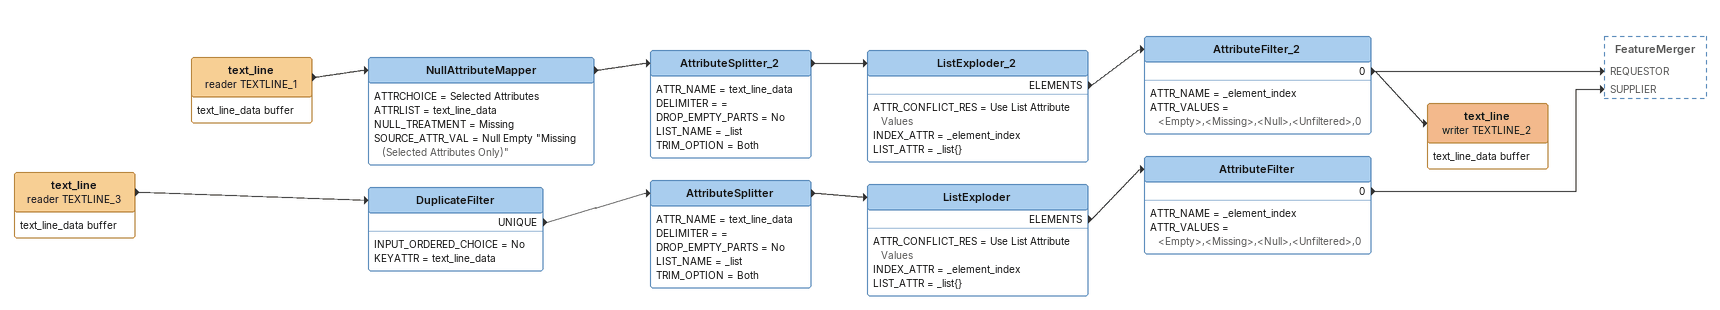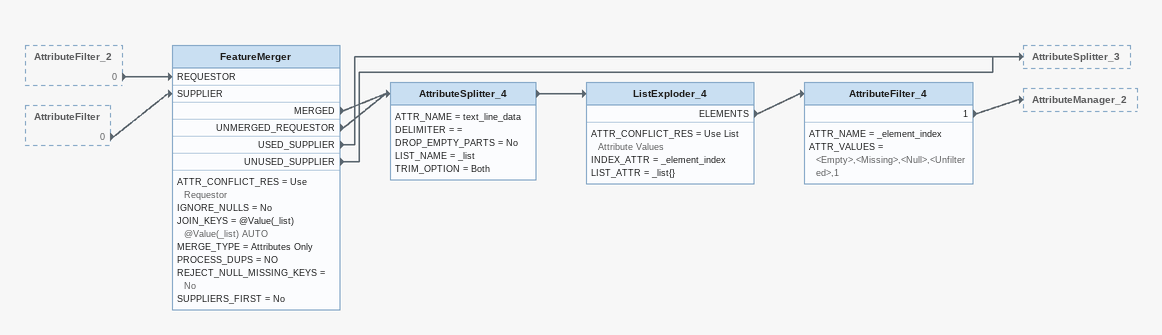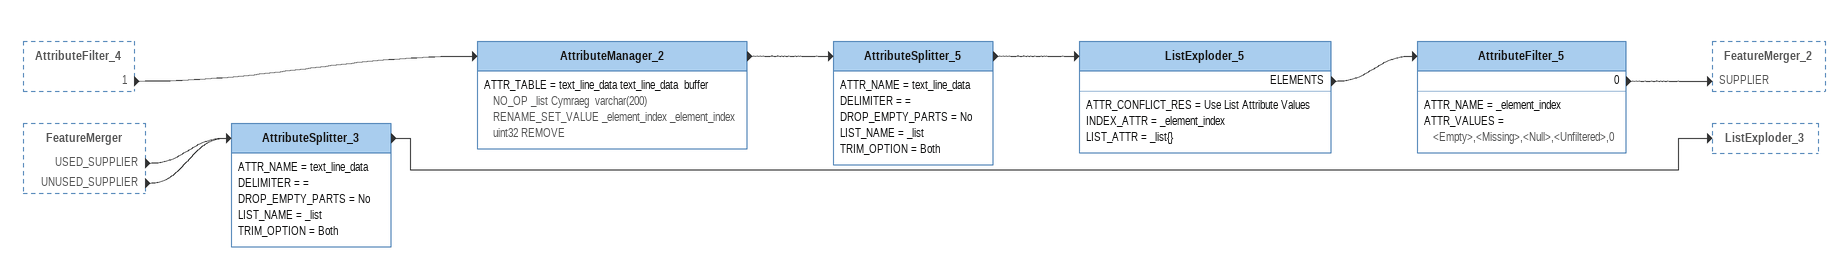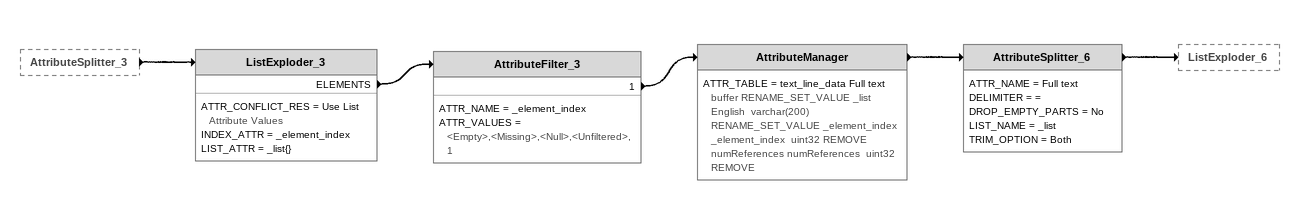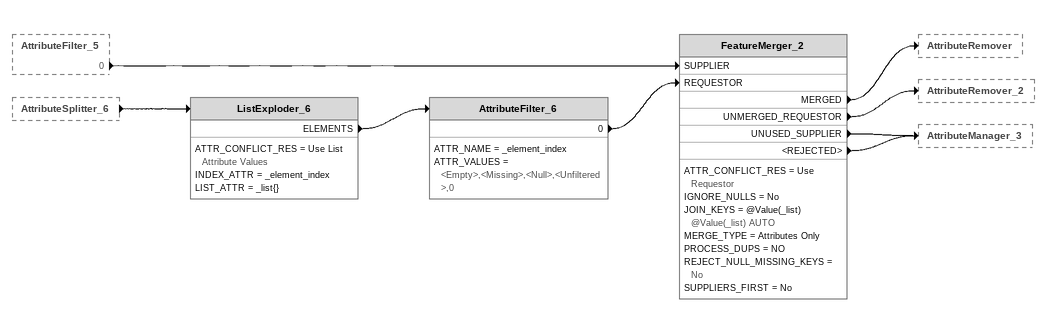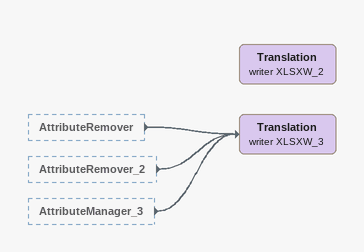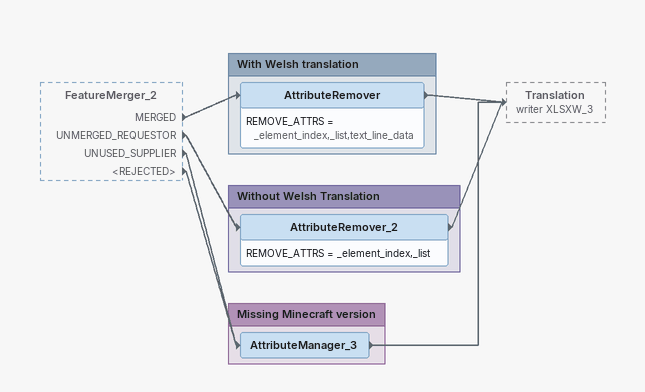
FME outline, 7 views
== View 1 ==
text_line (reader TEXTLINE_3)
    attributes: text_line_data buffer
    -> DuplicateFilter
DuplicateFilter
    INPUT_ORDERED_CHOICE = No
    KEYATTR = text_line_data
    UNIQUE -> AttributeSplitter
AttributeSplitter
    ATTR_NAME = text_line_data
    DELIMITER = =
    DROP_EMPTY_PARTS = No
    LIST_NAME = _list
    TRIM_OPTION = Both
    -> ListExploder
ListExploder
    ATTR_CONFLICT_RES = Use List Attribute Values
    INDEX_ATTR = _element_index
    LIST_ATTR = _list{}
    ELEMENTS -> AttributeFilter
AttributeFilter
    ATTR_NAME = _element_index
    ATTR_VALUES = <Empty>,<Missing>,<Null>,<Unfiltered>,0
    0 -> FeatureMerger [SUPPLIER]
text_line (reader TEXTLINE_1)
    attributes: text_line_data buffer
    -> NullAttributeMapper
NullAttributeMapper
    ATTRCHOICE = Selected Attributes
    ATTRLIST = text_line_data
    NULL_TREATMENT = Missing
    SOURCE_ATTR_VAL = Null Empty "Missing (Selected Attributes Only)"
    -> AttributeSplitter_2
AttributeSplitter_2
    ATTR_NAME = text_line_data
    DELIMITER = =
    DROP_EMPTY_PARTS = No
    LIST_NAME = _list
    TRIM_OPTION = Both
    -> ListExploder_2
ListExploder_2
    ATTR_CONFLICT_RES = Use List Attribute Values
    INDEX_ATTR = _element_index
    LIST_ATTR = _list{}
    ELEMENTS -> AttributeFilter_2
AttributeFilter_2
    ATTR_NAME = _element_index
    ATTR_VALUES = <Empty>,<Missing>,<Null>,<Unfiltered>,0
    0 -> FeatureMerger [REQUESTOR]
    0 -> text_line (writer TEXTLINE_2)
text_line (writer TEXTLINE_2)
    attributes: text_line_data buffer

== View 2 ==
AttributeFilter_2 [outside]
    0 -> FeatureMerger [REQUESTOR]
AttributeFilter [outside]
    0 -> FeatureMerger [SUPPLIER]
FeatureMerger
    ATTR_CONFLICT_RES = Use Requestor
    IGNORE_NULLS = No
    JOIN_KEYS = @Value(_list) @Value(_list) AUTO
    MERGE_TYPE = Attributes Only
    PROCESS_DUPS = NO
    REJECT_NULL_MISSING_KEYS = No
    SUPPLIERS_FIRST = No
    MERGED -> AttributeSplitter_4
    UNMERGED_REQUESTOR -> AttributeSplitter_4
    USED_SUPPLIER -> AttributeSplitter_3
    UNUSED_SUPPLIER -> AttributeSplitter_3
AttributeSplitter_4
    ATTR_NAME = text_line_data
    DELIMITER = =
    DROP_EMPTY_PARTS = No
    LIST_NAME = _list
    TRIM_OPTION = Both
    -> ListExploder_4
ListExploder_4
    ATTR_CONFLICT_RES = Use List Attribute Values
    INDEX_ATTR = _element_index
    LIST_ATTR = _list{}
    ELEMENTS -> AttributeFilter_4
AttributeFilter_4
    ATTR_NAME = _element_index
    ATTR_VALUES = <Empty>,<Missing>,<Null>,<Unfiltered>,1
    1 -> AttributeManager_2

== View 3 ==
AttributeFilter_4 [outside]
    1 -> AttributeManager_2
FeatureMerger [outside]
    USED_SUPPLIER -> AttributeSplitter_3
    UNUSED_SUPPLIER -> AttributeSplitter_3
AttributeManager_2
    ATTR_TABLE = text_line_data text_line_data  buffer NO_OP _list Cymraeg  varchar(200) RENAME_SET_VALUE _element_index _element_index  uint32 REMOVE
    -> AttributeSplitter_5
AttributeSplitter_5
    ATTR_NAME = text_line_data
    DELIMITER = =
    DROP_EMPTY_PARTS = No
    LIST_NAME = _list
    TRIM_OPTION = Both
    -> ListExploder_5
ListExploder_5
    ATTR_CONFLICT_RES = Use List Attribute Values
    INDEX_ATTR = _element_index
    LIST_ATTR = _list{}
    ELEMENTS -> AttributeFilter_5
AttributeFilter_5
    ATTR_NAME = _element_index
    ATTR_VALUES = <Empty>,<Missing>,<Null>,<Unfiltered>,0
    0 -> FeatureMerger_2 [SUPPLIER]
AttributeSplitter_3
    ATTR_NAME = text_line_data
    DELIMITER = =
    DROP_EMPTY_PARTS = No
    LIST_NAME = _list
    TRIM_OPTION = Both
    -> ListExploder_3

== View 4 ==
AttributeSplitter_3 [outside]
    -> ListExploder_3
ListExploder_3
    ATTR_CONFLICT_RES = Use List Attribute Values
    INDEX_ATTR = _element_index
    LIST_ATTR = _list{}
    ELEMENTS -> AttributeFilter_3
AttributeFilter_3
    ATTR_NAME = _element_index
    ATTR_VALUES = <Empty>,<Missing>,<Null>,<Unfiltered>,1
    1 -> AttributeManager
AttributeManager
    ATTR_TABLE = text_line_data Full text  buffer RENAME_SET_VALUE _list English  varchar(200) RENAME_SET_VALUE _element_index _element_index  uint32 REMOVE numReferences numReferences  uint32 REMOVE
    -> AttributeSplitter_6
AttributeSplitter_6
    ATTR_NAME = Full text
    DELIMITER = =
    DROP_EMPTY_PARTS = No
    LIST_NAME = _list
    TRIM_OPTION = Both
    -> ListExploder_6

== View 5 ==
AttributeFilter_5 [outside]
    0 -> FeatureMerger_2 [SUPPLIER]
AttributeSplitter_6 [outside]
    -> ListExploder_6
ListExploder_6
    ATTR_CONFLICT_RES = Use List Attribute Values
    INDEX_ATTR = _element_index
    LIST_ATTR = _list{}
    ELEMENTS -> AttributeFilter_6
AttributeFilter_6
    ATTR_NAME = _element_index
    ATTR_VALUES = <Empty>,<Missing>,<Null>,<Unfiltered>,0
    0 -> FeatureMerger_2 [REQUESTOR]
FeatureMerger_2
    ATTR_CONFLICT_RES = Use Requestor
    IGNORE_NULLS = No
    JOIN_KEYS = @Value(_list) @Value(_list) AUTO
    MERGE_TYPE = Attributes Only
    PROCESS_DUPS = NO
    REJECT_NULL_MISSING_KEYS = No
    SUPPLIERS_FIRST = No
    MERGED -> AttributeRemover
    UNMERGED_REQUESTOR -> AttributeRemover_2
    UNUSED_SUPPLIER -> AttributeManager_3
    <REJECTED> -> AttributeManager_3

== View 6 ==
AttributeRemover [outside]
    -> Translation (writer XLSXW_3)
AttributeRemover_2 [outside]
    -> Translation (writer XLSXW_3)
AttributeManager_3 [outside]
    -> Translation (writer XLSXW_3)
Translation (writer XLSXW_3)
Translation (writer XLSXW_2)

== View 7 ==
FeatureMerger_2 [outside]
    MERGED -> AttributeRemover
    UNMERGED_REQUESTOR -> AttributeRemover_2
    UNUSED_SUPPLIER -> AttributeManager_3
    <REJECTED> -> AttributeManager_3

Bookmark: With Welsh translation
AttributeRemover
    REMOVE_ATTRS = _element_index,_list,text_line_data
    -> Translation (writer XLSXW_3)

Bookmark: Without Welsh Translation
AttributeRemover_2
    REMOVE_ATTRS = _element_index,_list
    -> Translation (writer XLSXW_3)

Bookmark: Missing Minecraft version
AttributeManager_3
    -> Translation (writer XLSXW_3)
